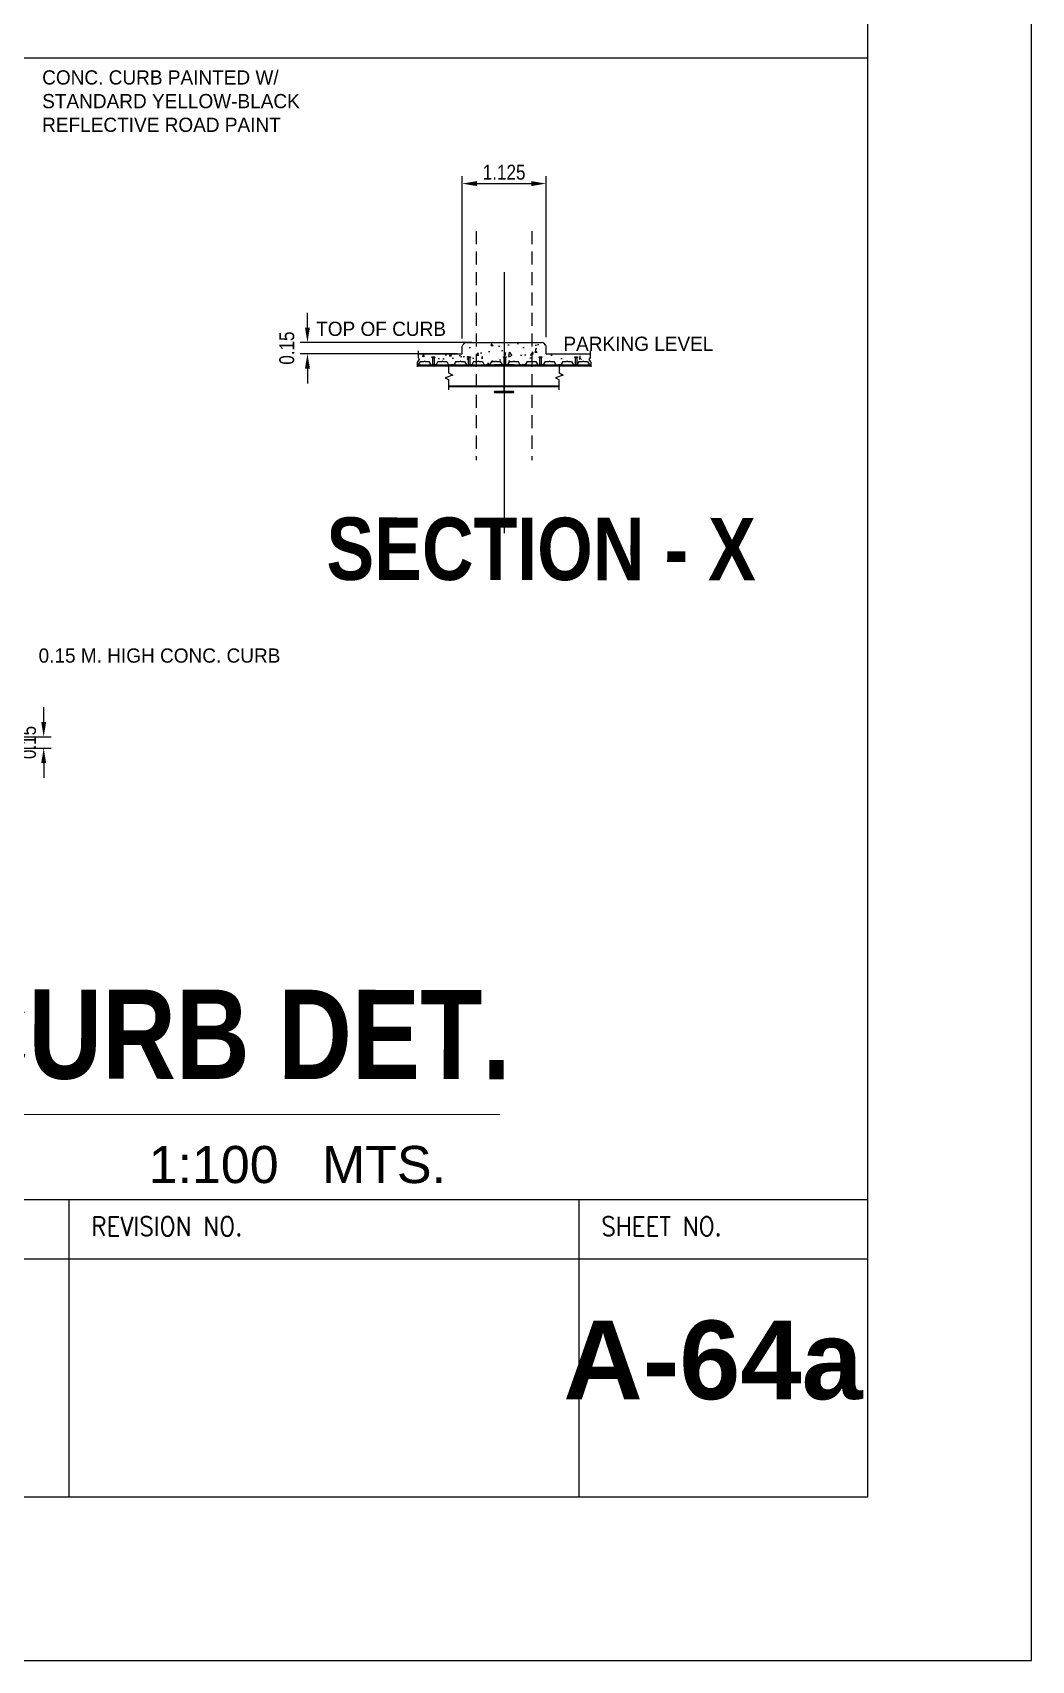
# Model space of a CAD drawing. Header units: millimetres. Extents: x 2148 to 2681, y 758 to 986.
# Drawn here: x 2261.62 to 2275.05, y 757.64 to 779.53 of the extents above; entities that cross this region are included whole.
import ezdxf
from ezdxf.enums import TextEntityAlignment as Align

# ---------------------------------------------------------------- set-up
doc = ezdxf.new("R2010")
doc.units = ezdxf.units.MM
doc.linetypes.add('CENTER2', pattern=[28.575, 19.05, -3.175, 3.175, -3.175])
doc.linetypes.add('DASHED2', pattern=[0.375, 0.25, -0.125])
for name, color, linetype in [('4', 4, 'Continuous'), ('4CO', 4, 'Continuous'), ('D', 1, 'Continuous'), ('DIM', 20, 'Continuous'), ('FIXTURE', 1, 'Continuous'), ('hacht', 8, 'Continuous'), ('HATCH', 8, 'Continuous'), ('p-boarder', 2, 'Continuous'), ('S_GRID LINES', 252, 'Continuous'), ('TEXT', 6, 'Continuous'), ('TITLE', 3, 'Continuous'), ('wall', 4, 'Continuous')]:
    doc.layers.add(name, color=color, linetype=linetype)
doc.styles.add('ARIAL', font='arial.ttf')
doc.styles.add('ARIALNW', font='ARIALN.TTF')
doc.styles.add('MMTX$0$ESMX$0$X-OPTA1D', font='x-opta1d')
doc.styles.add('ROMANT', font='romant__.ttf')
doc.styles.add('SANSSERIFBOLD', font='SASB____.pfb', dxfattribs={"height": 0.6})
doc.styles.add('SMOOTHER', font='simplex_.ttf')
doc.dimstyles.new('DIM 100', dxfattribs={"dimtxt": 0.2, "dimasz": 0.2, "dimexe": 0.1, "dimexo": 0, "dimgap": 0.05, "dimtad": 1, "dimzin": 0, "dimdsep": 46, "dimtxsty": 'ARIALNW', "dimcen": 0.09, "dimclrd": 6, "dimclre": 6, "dimclrt": 13, "dimadec": 0, "dimazin": 0, "dimtfac": 1, "dimtofl": 0, "dimtmove": 2, "dimatfit": 3, "dimfxl": 1, "dimtolj": 1, "dimtzin": 0, "dimarcsym": 0})

# ---------------------------------------------------------------- blocks, each defined once
blk = doc.blocks.new('A$C1DB67A09')
at = {"layer": 'D', "ltscale": 0.5}
blk.add_line((102.807, -77.28, 0), (102.807, -81.28, 0), dxfattribs=at)
at = {"layer": 'Defpoints', "ltscale": 0.5, "elevation": 0}
blk.add_lwpolyline([(7.292, -83.48), (108.892, -83.48), (108.892, -7.28), (7.292, -7.28)], close=True, dxfattribs=at)
at = {"layer": 'p-boarder', "ltscale": 0.5}
for p, q in [((95.948, -77.28, 0), (95.948, -81.28, 0)), ((65.105, -78.08, 0), (106.692, -78.08, 0))]:
    blk.add_line(p, q, dxfattribs=at)
at = {"layer": 'wall', "color": 16, "linetype": 'ByBlock', "ltscale": 1.5}
blk.add_line((9.492, -77.28, 0), (106.692, -77.28, 0), dxfattribs=at)
at = {"layer": 'wall', "color": 16, "linetype": 'ByBlock', "ltscale": 1.5, "elevation": 0}
blk.add_lwpolyline([(9.492, -81.28), (106.692, -81.28), (106.692, -9.48), (9.492, -9.48)], close=True, dxfattribs=at)
at = {"layer": 'TITLE', "style": 'SMOOTHER', "width": 0.9}
for s, height, p in [('REVISION NO.', 0.25344, (96.248, -77.769, 0)), ('SHEET NO.', 0.2534, (103.106, -77.769, 0))]:
    blk.add_text(s, height=height, dxfattribs=at).set_placement(p)
blk = doc.blocks.new('*D2449')
at = {"layer": 'Defpoints', "color": 0, "transparency": 16777216}
for p in [(2267.524, 775.363, 0), (2265.314, 775.213), (2267.329, 775.213, 0)]:
    blk.add_point(p, dxfattribs=at)
at = {"layer": 'FIXTURE', "color": 6, "lineweight": -2, "transparency": 16777216}
for p, q in [((2265.314, 775.563), (2265.314, 775.763)), ((2267.524, 775.363), (2265.214, 775.363)), ((2267.329, 775.213), (2265.214, 775.213)), ((2265.314, 775.013), (2265.314, 774.813))]:
    blk.add_line(p, q, dxfattribs=at)
at = {"layer": 'FIXTURE', "color": 6, "transparency": 16777216}
for points in [[(2265.281, 775.563), (2265.347, 775.563), (2265.314, 775.363)], [(2265.281, 775.013), (2265.347, 775.013), (2265.314, 775.213)]]:
    blk.add_solid(points, dxfattribs=at)
at = {"layer": 'FIXTURE', "color": 13, "transparency": 16777216, "insert": (2265.037, 775.288), "char_height": 0.2, "attachment_point": 5, "rotation": 90, "style": 'ARIALNW'}
blk.add_mtext('\\A1;0.15', dxfattribs=at)
blk = doc.blocks.new('*D2450')
at = {"layer": 'Defpoints', "color": 0, "transparency": 16777216}
for p in [(2268.523, 777.5), (2267.394, 775.415, 0), (2268.523, 775.433, 0)]:
    blk.add_point(p, dxfattribs=at)
at = {"layer": 'FIXTURE', "color": 6, "lineweight": -2, "transparency": 16777216}
for p, q in [((2267.394, 775.415), (2267.394, 777.6)), ((2267.594, 777.5), (2268.323, 777.5)), ((2268.523, 775.433), (2268.523, 777.6))]:
    blk.add_line(p, q, dxfattribs=at)
at = {"layer": 'FIXTURE', "color": 6, "transparency": 16777216}
for points in [[(2267.594, 777.534), (2267.594, 777.467), (2267.394, 777.5)], [(2268.323, 777.534), (2268.323, 777.467), (2268.523, 777.5)]]:
    blk.add_solid(points, dxfattribs=at)
at = {"layer": 'FIXTURE', "color": 13, "transparency": 16777216, "insert": (2267.959, 777.652), "char_height": 0.2, "attachment_point": 5, "style": 'ARIALNW'}
blk.add_mtext('\\A1;1.125', dxfattribs=at)
blk = doc.blocks.new('*D2451')
at = {"layer": 'Defpoints', "color": 0, "transparency": 16777216}
for p in [(2260.302, 770.059, 0), (2260.443, 769.909, 0), (2261.767, 769.909)]:
    blk.add_point(p, dxfattribs=at)
at = {"layer": 'FIXTURE', "color": 6, "lineweight": -2, "transparency": 16777216}
for p, q in [((2261.767, 770.259), (2261.767, 770.459)), ((2260.302, 770.059), (2261.867, 770.059)), ((2260.443, 769.909), (2261.867, 769.909)), ((2261.767, 769.709), (2261.767, 769.509))]:
    blk.add_line(p, q, dxfattribs=at)
at = {"layer": 'FIXTURE', "color": 6, "transparency": 16777216}
for points in [[(2261.734, 770.259), (2261.8, 770.259), (2261.767, 770.059)], [(2261.734, 769.709), (2261.8, 769.709), (2261.767, 769.909)]]:
    blk.add_solid(points, dxfattribs=at)
at = {"layer": 'FIXTURE', "color": 13, "transparency": 16777216, "insert": (2261.564, 769.984), "char_height": 0.2, "attachment_point": 5, "rotation": 90, "style": 'ARIALNW'}
blk.add_mtext('\\A1;0.15', dxfattribs=at)

msp = doc.modelspace()

# ---------------------------------------------------------------- hatches: boundary and pattern name
at = {"layer": 'hacht'}
h = msp.add_hatch(dxfattribs=at)
h.set_pattern_fill('AR-CONC', color=256, scale=0.002, angle=35, style=0)
h.set_pattern_definition([(85, (-862.60992, -411.87225), (0.316758456, 0.182880597), [0.0381, -0.4191]), (30, (-862.6099, -411.87225), (-0.276909643, 0.27257997), [0.03048, -0.33528]), (135.451, (-862.58352, -411.857), (0.03985089, 0.4554599), [0.03238, -0.35618]), (81.1842, (-862.6682, -411.78903), (0.49233888, 0.24209098), [0.05715, -0.62865]), (131.6356, (-862.62716, -411.76885), (0.10510539, 0.67769725), [0.04857, -0.53427]), (26.184, (-862.6682, -411.789), (0.1051065, 0.67769696), [0.04572, -0.50292]), (56, (-862.612, -411.7807), (0.36570546, 0.006383428), [0.0381, -0.4191]), (1, (-862.612, -411.7807), (-0.11004124, 0.372652272), [0.03048, -0.33528]), (106.4514, (-862.58153, -411.78016), (0.255663068, 0.379035893), [0.03238, -0.35618]), (72.5, (-862.60992, -411.87225), (-0.0919374844, 0.142069966), [0, -0.331216, 0, -0.34036, 0, -0.33655]), (42.5, (-862.60992, -411.87225), (-0.005451508, 0.240778613), [0, -0.194056, 0, -0.323596, 0, -0.12827]), (2.5, (-862.70271, -411.93723), (0.2287103716, 0.146157716), [0, -0.127, 0, -0.39624, 0, -0.52578]), (352.5, (-862.74433, -411.96637), (0.213512571, 0.21158314), [0, -0.1651, 0, -0.263144, 0, -0.37338])])
h.paths.add_polyline_path([(2268.3335285, 775.3625061), (2267.5835285, 775.3625061), (2267.5835285, 775.1068488), (2267.5992971, 775.1068488), (2267.6079238, 775.1115461), (2267.6165505, 775.1068488), (2267.6665505, 775.1068488), (2267.6922715, 775.0625061), (2267.7219875, 775.0625061), (2267.7279307, 775.0690621), (2267.7338739, 775.0625061), (2267.7635899, 775.0625061), (2267.7893109, 775.1068488), (2267.8393109, 775.1068488), (2267.8479376, 775.1115461), (2267.8565643, 775.1068488), (2267.9065643, 775.1068488), (2267.9322854, 775.0625061), (2267.9582687, 775.0625061), (2267.9582687, 775.1603492), (2267.9483253, 775.1603492), (2267.9483253, 775.1724555), (2267.9863389, 775.1724555), (2267.9863389, 775.1603492), (2267.9771451, 775.1603492), (2267.9771451, 775.0625061), (2268.0036037, 775.0625061), (2268.0293248, 775.1068488), (2268.0793248, 775.1068488), (2268.0879515, 775.1115461), (2268.0965782, 775.1068488), (2268.1465782, 775.1068488), (2268.1722992, 775.0625061), (2268.2020152, 775.0625061), (2268.2079584, 775.0690621), (2268.2139016, 775.0625061), (2268.2436176, 775.0625061), (2268.2693386, 775.1068488), (2268.3193386, 775.1068488), (2268.3279653, 775.1115461), (2268.3335285, 775.108517)])
h.paths.add_polyline_path([(2267.5835285, 775.3625061), (2267.4443319, 775.3625061, 0.2926925387), (2267.3835285, 775.3125061), (2267.3835285, 775.2125061), (2266.8009831, 775.2125061), (2266.8009831, 775.1605968), (2266.8183403, 775.1365448), (2266.8043847, 775.1150911), (2266.7901092, 775.0931456), (2266.7901092, 775.0625061), (2266.8035346, 775.0625061), (2266.8292556, 775.1068488), (2266.8792556, 775.1068488), (2266.8878823, 775.1115461), (2266.896509, 775.1068488), (2266.946509, 775.1068488), (2266.97223, 775.0625061), (2266.9982134, 775.0625061), (2266.9982134, 775.1603492), (2266.98827, 775.1603492), (2266.98827, 775.1724555), (2267.0262836, 775.1724555), (2267.0262836, 775.1603492), (2267.0170897, 775.1603492), (2267.0170897, 775.0625061), (2267.0435484, 775.0625061), (2267.0692694, 775.1068488), (2267.1192694, 775.1068488), (2267.1278961, 775.1115461), (2267.1365228, 775.1068488), (2267.1865228, 775.1068488), (2267.2122438, 775.0625061), (2267.2419598, 775.0625061), (2267.247903, 775.0690621), (2267.2538462, 775.0625061), (2267.2835622, 775.0625061), (2267.3092833, 775.1068488), (2267.3592833, 775.1068488), (2267.36791, 775.1115461), (2267.3765367, 775.1068488), (2267.4265367, 775.1068488), (2267.4522577, 775.0625061), (2267.4782411, 775.0625061), (2267.4782411, 775.1603492), (2267.4682976, 775.1603492), (2267.4682976, 775.1724555), (2267.5063112, 775.1724555), (2267.5063112, 775.1603492), (2267.4971174, 775.1603492), (2267.4971174, 775.0625061), (2267.5235761, 775.0625061), (2267.5492971, 775.1068488), (2267.5835285, 775.1068488)])
h.paths.add_polyline_path([(2269.1160738, 775.2125061), (2268.5335285, 775.2125061), (2268.5335285, 775.3125061, 0.2926925387), (2268.472725, 775.3625061), (2268.3335285, 775.3625061), (2268.3335285, 775.108517), (2268.336592, 775.1068488), (2268.386592, 775.1068488), (2268.412313, 775.0625061), (2268.4382964, 775.0625061), (2268.4382964, 775.1603492), (2268.428353, 775.1603492), (2268.428353, 775.1724555), (2268.4663666, 775.1724555), (2268.4663666, 775.1603492), (2268.4571728, 775.1603492), (2268.4571728, 775.0625061), (2268.4836314, 775.0625061), (2268.5093524, 775.1068488), (2268.5593524, 775.1068488), (2268.5679791, 775.1115461), (2268.5766058, 775.1068488), (2268.6266058, 775.1068488), (2268.6523269, 775.0625061), (2268.6820429, 775.0625061), (2268.6879861, 775.0690621), (2268.6939293, 775.0625061), (2268.7236453, 775.0625061), (2268.7493663, 775.1068488), (2268.7993663, 775.1068488), (2268.807993, 775.1115461), (2268.8166197, 775.1068488), (2268.8666197, 775.1068488), (2268.8923407, 775.0625061), (2268.9183241, 775.0625061), (2268.9183241, 775.1603492), (2268.9083806, 775.1603492), (2268.9083806, 775.1724555), (2268.9463942, 775.1724555), (2268.9463942, 775.1603492), (2268.9372004, 775.1603492), (2268.9372004, 775.0625061), (2268.9629214, 775.1068488), (2269.0129214, 775.1068488), (2269.0215481, 775.1115461), (2269.0301749, 775.1068488), (2269.0801749, 775.1068488), (2269.1058959, 775.0625061), (2269.1269477, 775.0625061), (2269.1269477, 775.0931456), (2269.1126722, 775.1150911), (2269.0987166, 775.1365448), (2269.1160738, 775.1605968)])
at = {"layer": 'HATCH', "ltscale": 0.5}
h = msp.add_hatch(dxfattribs=at)
h.set_pattern_fill('ANSI31', color=256, scale=0.013057, style=0)
h.set_pattern_definition([(45, (106388.612609, 4363.8894514), (-0.00115409967973, 0.00115409967973), [])])
edge = h.paths.add_edge_path()
edge.add_line((2268.0916785, 774.7034345), (2267.9685399, 774.7034345))
edge.add_arc((2267.9685399, 774.7085265), 0.0050919, 174.09726714, 270, ccw=False)
edge.add_line((2267.963475, 774.7090501), (2267.963475, 775.0438334))
edge.add_arc((2267.9685399, 775.0443571), 0.0050919, 89.63455468, 185.90273286, ccw=False)
edge.add_line((2267.9685724, 775.0494489), (2268.0916785, 775.0494489))
edge.add_line((2268.0916785, 775.0494489), (2268.0916785, 775.0625061))
edge.add_line((2268.0916785, 775.0625061), (2267.8277896, 775.0625061))
edge.add_line((2267.8277896, 775.0625061), (2267.8277896, 775.0494489))
edge.add_line((2267.8277896, 775.0494489), (2267.9505376, 775.0494489))
edge.add_arc((2267.95057, 775.0443571), 0.0050919, -4.29209329, 90.36544533, ccw=False)
edge.add_line((2267.9556477, 775.043976), (2267.9556477, 774.7089075))
edge.add_arc((2267.95057, 774.7085265), 0.0050919, -90, 4.29209328, ccw=False)
edge.add_line((2267.95057, 774.7034345), (2267.8277896, 774.7034345))
edge.add_line((2267.8277896, 774.7034345), (2267.8277896, 774.6903774))
edge.add_line((2267.8277896, 774.6903774), (2268.0916785, 774.6903774))
edge.add_line((2268.0916785, 774.6903774), (2268.0916785, 774.7034345))

# ---------------------------------------------------------------- linework, layer by layer
msp.add_line((2255.2800891, 764.9889227, 0), (2267.900495, 764.9796443, 0))
at = {"layer": '4'}
msp.add_line((2247.8451459, 779.1916306, 0), (2272.8500187, 779.1916306, 0), dxfattribs=at)
at = {"layer": '4', "elevation": 0}
msp.add_lwpolyline([(2272.8500187, 797.1148082), (2247.8451459, 797.1148082), (2247.8451459, 763.8388046), (2272.8500187, 763.8388046)], close=True, dxfattribs=at)
at = {"layer": '4CO', "ltscale": 0.5}
for p, q in [((2267.3941563, 775.2125061, 0), (2267.3941563, 775.3125061, 0)), ((2267.4549597, 775.3625061, 0), (2268.4620972, 775.3625061, 0)), ((2268.5229006, 775.2125061, 0), (2268.5229006, 775.3125061, 0)), ((2266.7901092, 775.0625061, 0.0000002), (2269.1269477, 775.0625061, 0.0000002)), ((2266.8009831, 775.2125061, 0), (2267.3941563, 775.2125061, 0)), ((2268.5229006, 775.2125061, 0), (2269.1160738, 775.2125061, 0))]:
    msp.add_line(p, q, dxfattribs=at)
for centre, start, end in [((2267.4636063, 775.2900207, 0), 96.80250319, 162.05994195), ((2268.4534506, 775.2900207, 0), 17.94005805, 83.19749681)]:
    msp.add_arc(centre, 0.0729993, start, end, dxfattribs=at)
at = {"layer": 'D', "color": 3, "ltscale": 0.5}
msp.add_line((2266.7901092, 775.0625061, 0.0000002), (2269.1269477, 775.0625061, 0.0000002), dxfattribs=at)
at = {"layer": 'D'}
msp.add_line((2266.7901092, 775.0501607, 0.0000002), (2269.1269477, 775.0501607, 0.0000002), dxfattribs=at)
at = {"layer": 'D', "color": 3, "ltscale": 0.5, "elevation": 0}
msp.add_lwpolyline([(2268.0916785, 774.7034345), (2267.9685399, 774.7034345, -0.4447202436), (2267.963475, 774.7090501), (2267.963475, 775.0438334, -0.4466315217), (2267.9685724, 775.0494489), (2268.0916785, 775.0494489), (2268.0916785, 775.0625061), (2267.8277896, 775.0625061), (2267.8277896, 775.0494489), (2267.9505376, 775.0494489, -0.4382281274), (2267.9556477, 775.043976), (2267.9556477, 774.7089075, -0.4363286722), (2267.95057, 774.7034345), (2267.8277896, 774.7034345), (2267.8277896, 774.6903774), (2268.0916785, 774.6903774)], format="xyb", close=True, dxfattribs=at)
at = {"layer": 'Defpoints', "ltscale": 0.5, "elevation": 0}
msp.add_lwpolyline([(2173.4500187, 757.6388045), (2275.0500187, 757.6388045), (2275.0500187, 833.8388045), (2173.4500187, 833.8388045)], close=True, dxfattribs=at)
at = {"layer": 'FIXTURE', "linetype": 'DASHED2', "ltscale": 0.7}
for p, q in [((2267.5835285, 776.8603976, 0), (2267.5835285, 773.7792384, 0)), ((2268.3335285, 776.8603976, 0), (2268.3335285, 773.7792384, 0))]:
    msp.add_line(p, q, dxfattribs=at)
at = {"layer": 'FIXTURE'}
for p, q in [((2268.5229006, 775.2125061, 0), (2268.5229006, 775.3125061, 0)), ((2266.7901092, 775.0625061, 0), (2269.1269477, 775.0625061, 0)), ((2266.7901092, 775.0625061, 0.0000002), (2269.1269477, 775.0625061, 0.0000002)), ((2267.2096322, 774.7820412, 0), (2267.9556477, 774.7820412, 0)), ((2267.2096322, 774.7696958, 0), (2267.9556477, 774.7696958, 0)), ((2267.963475, 774.7820412, 0), (2268.6963023, 774.7820412, 0)), ((2267.963475, 774.7696958, 0), (2268.6963023, 774.7696958, 0))]:
    msp.add_line(p, q, dxfattribs=at)
at = {"layer": 'FIXTURE', "elevation": 0}
for points in [[(2266.8009831, 775.2524721), (2266.8009831, 775.1605968), (2266.8183403, 775.1365448), (2266.8043847, 775.1150911), (2266.7901092, 775.0931456), (2266.7901092, 775.0346361)], [(2269.1160738, 775.2524721), (2269.1160738, 775.1605968), (2269.0987166, 775.1365448), (2269.1126722, 775.1150911), (2269.1269477, 775.0931456), (2269.1269477, 775.0346361)], [(2267.2122438, 775.0625061), (2267.2122438, 774.9535507), (2267.268346, 774.9251084), (2267.1644625, 774.8881313), (2267.211421, 774.8653775), (2267.211421, 774.7245859)], [(2268.6971251, 775.0625061), (2268.6971251, 774.9535507), (2268.7532273, 774.9251084), (2268.6493438, 774.8881313), (2268.6963023, 774.8653775), (2268.6963023, 774.7245859)]]:
    msp.add_lwpolyline(points, dxfattribs=at)
at = {"layer": 'HATCH', "ltscale": 0.5}
for p, q in [((2266.8292556, 775.1068488, -0.0000001), (2266.8035346, 775.0625061, 0)), ((2266.8292556, 775.1068488, -0.0000001), (2266.8792556, 775.1068488, -0.0000001)), ((2266.8792556, 775.1068488, -0.0000001), (2266.8878823, 775.1115461, -0.0000004)), ((2266.896509, 775.1068488, -0.0000001), (2266.8878823, 775.1115461, -0.0000004)), ((2266.896509, 775.1068488, -0.0000001), (2266.946509, 775.1068488, -0.0000001)), ((2266.946509, 775.1068488, -0.0000002), (2266.97223, 775.0625061, 0)), ((2266.946509, 775.1068488, -0.0000001), (2266.97223, 775.0625061, 0)), ((2266.97223, 775.0625061, 0), (2267.001946, 775.0625061, 0)), ((2266.97223, 775.0625061, 0), (2267.001946, 775.0625061, 0)), ((2267.001946, 775.0625061, 0), (2267.0078892, 775.0690621, -0.0000005)), ((2267.001946, 775.0625061, 0), (2267.0078892, 775.0690621, -0.0000004)), ((2267.0138324, 775.0625061, 0), (2267.0078892, 775.0690621, -0.0000005)), ((2267.0138324, 775.0625061, 0), (2267.0078892, 775.0690621, -0.0000004)), ((2267.0435484, 775.0625061, 0), (2267.0138324, 775.0625061, 0)), ((2267.0435484, 775.0625061, 0), (2267.0138324, 775.0625061, 0)), ((2267.0692694, 775.1068488, -0.0000001), (2267.0435484, 775.0625061, 0)), ((2267.0692694, 775.1068488, -0.0000001), (2267.1192694, 775.1068488, -0.0000001)), ((2267.1192694, 775.1068488, -0.0000001), (2267.1278961, 775.1115461, -0.0000004)), ((2267.1365228, 775.1068488, -0.0000001), (2267.1278961, 775.1115461, -0.0000004)), ((2267.1365228, 775.1068488, -0.0000001), (2267.1865228, 775.1068488, -0.0000001)), ((2267.1865228, 775.1068488, -0.0000001), (2267.2122438, 775.0625061, 0)), ((2267.2122438, 775.0625061, 0), (2267.2419598, 775.0625061, 0)), ((2267.2419598, 775.0625061, 0), (2267.247903, 775.0690621, -0.0000004)), ((2267.2538462, 775.0625061, 0), (2267.247903, 775.0690621, -0.0000004)), ((2267.2835622, 775.0625061, 0), (2267.2538462, 775.0625061, 0)), ((2267.3092833, 775.1068488, -0.0000001), (2267.2835622, 775.0625061, 0)), ((2267.3092833, 775.1068488, -0.0000001), (2267.2835622, 775.0625061, 0)), ((2267.3092833, 775.1068488, -0.0000001), (2267.3592833, 775.1068488, -0.0000001)), ((2267.3092833, 775.1068488, -0.0000001), (2267.3592833, 775.1068488, -0.0000001)), ((2267.3592833, 775.1068488, -0.0000001), (2267.36791, 775.1115461, -0.0000004)), ((2267.3592833, 775.1068488, -0.0000001), (2267.36791, 775.1115461, -0.0000004)), ((2267.3765367, 775.1068488, -0.0000001), (2267.36791, 775.1115461, -0.0000004)), ((2267.3765367, 775.1068488, -0.0000001), (2267.36791, 775.1115461, -0.0000004)), ((2267.3765367, 775.1068488, -0.0000001), (2267.4265367, 775.1068488, -0.0000001)), ((2267.3765367, 775.1068488, -0.0000001), (2267.4265367, 775.1068488, -0.0000001)), ((2267.4265367, 775.1068488, -0.0000002), (2267.4522577, 775.0625061, 0)), ((2267.4265367, 775.1068488, -0.0000001), (2267.4522577, 775.0625061, 0)), ((2267.4265367, 775.1068488, -0.0000001), (2267.4522577, 775.0625061, 0)), ((2267.4522577, 775.0625061, 0), (2267.4819737, 775.0625061, 0)), ((2267.4522577, 775.0625061, 0), (2267.4819737, 775.0625061, 0)), ((2267.4819737, 775.0625061, 0), (2267.4879169, 775.0690621, -0.0000005)), ((2267.4819737, 775.0625061, 0), (2267.4879169, 775.0690621, -0.0000004)), ((2267.4938601, 775.0625061, 0), (2267.4879169, 775.0690621, -0.0000005)), ((2267.4938601, 775.0625061, 0), (2267.4879169, 775.0690621, -0.0000004)), ((2267.5235761, 775.0625061, 0), (2267.4938601, 775.0625061, 0)), ((2267.5235761, 775.0625061, 0), (2267.4938601, 775.0625061, 0)), ((2267.5492971, 775.1068488, -0.0000001), (2267.5235761, 775.0625061, 0)), ((2267.5492971, 775.1068488, -0.0000001), (2267.5992971, 775.1068488, -0.0000001)), ((2267.5992971, 775.1068488, -0.0000001), (2267.6079238, 775.1115461, -0.0000004)), ((2267.6165505, 775.1068488, -0.0000001), (2267.6079238, 775.1115461, -0.0000004)), ((2267.6165505, 775.1068488, -0.0000001), (2267.6665505, 775.1068488, -0.0000001)), ((2267.6665505, 775.1068488, -0.0000001), (2267.6922715, 775.0625061, 0)), ((2267.6922715, 775.0625061, 0), (2267.7219875, 775.0625061, 0)), ((2267.7219875, 775.0625061, 0), (2267.7279307, 775.0690621, -0.0000004)), ((2267.7338739, 775.0625061, 0), (2267.7279307, 775.0690621, -0.0000004)), ((2267.7635899, 775.0625061, 0), (2267.7338739, 775.0625061, 0)), ((2267.7893109, 775.1068488, -0.0000001), (2267.7635899, 775.0625061, 0.0000001)), ((2267.7893109, 775.1068488, -0.0000001), (2267.7635899, 775.0625061, 0)), ((2267.7893109, 775.1068488, -0.0000001), (2267.8393109, 775.1068488, -0.0000001)), ((2267.7893109, 775.1068488, -0.0000001), (2267.8393109, 775.1068488, -0.0000001)), ((2267.8393109, 775.1068488, -0.0000001), (2267.8479376, 775.1115461, -0.0000004)), ((2267.8393109, 775.1068488, -0.0000001), (2267.8479376, 775.1115461, -0.0000004)), ((2267.8565643, 775.1068488, -0.0000001), (2267.8479376, 775.1115461, -0.0000004)), ((2267.8565643, 775.1068488, -0.0000001), (2267.8479376, 775.1115461, -0.0000004)), ((2267.8565643, 775.1068488, -0.0000001), (2267.9065643, 775.1068488, -0.0000001)), ((2267.8565643, 775.1068488, -0.0000001), (2267.9065643, 775.1068488, -0.0000001)), ((2267.9065643, 775.1068488, -0.0000001), (2267.9322854, 775.0625061, 0)), ((2267.9065643, 775.1068488, -0.0000001), (2267.9322854, 775.0625061, 0.0000001)), ((2267.9065643, 775.1068488, -0.0000001), (2267.9322854, 775.0625061, 0)), ((2267.9322854, 775.0625061, 0), (2267.9620014, 775.0625061, 0)), ((2267.9322854, 775.0625061, 0.0000001), (2267.9620014, 775.0625061, 0.0000001)), ((2267.9620014, 775.0625061, 0), (2267.9679446, 775.0690621, -0.0000004)), ((2267.9620014, 775.0625061, 0.0000001), (2267.9679446, 775.0690621, -0.0000004)), ((2267.9738878, 775.0625061, 0), (2267.9679446, 775.0690621, -0.0000004)), ((2267.9738878, 775.0625061, 0.0000001), (2267.9679446, 775.0690621, -0.0000004)), ((2268.0036037, 775.0625061, 0), (2267.9738878, 775.0625061, 0)), ((2268.0036037, 775.0625061, 0.0000001), (2267.9738878, 775.0625061, 0.0000001)), ((2268.0293248, 775.1068488, -0.0000001), (2268.0036037, 775.0625061, 0.0000001)), ((2268.0293248, 775.1068488, -0.0000001), (2268.0793248, 775.1068488, -0.0000001)), ((2268.0793248, 775.1068488, -0.0000001), (2268.0879515, 775.1115461, -0.0000004)), ((2268.0965782, 775.1068488, -0.0000001), (2268.0879515, 775.1115461, -0.0000004)), ((2268.0965782, 775.1068488, -0.0000001), (2268.1465782, 775.1068488, -0.0000001)), ((2268.1465782, 775.1068488, -0.0000001), (2268.1722992, 775.0625061, 0.0000001)), ((2268.1722992, 775.0625061, 0.0000001), (2268.2020152, 775.0625061, 0.0000001)), ((2268.2020152, 775.0625061, 0.0000001), (2268.2079584, 775.0690621, -0.0000004)), ((2268.2139016, 775.0625061, 0.0000001), (2268.2079584, 775.0690621, -0.0000004)), ((2268.2436176, 775.0625061, 0.0000001), (2268.2139016, 775.0625061, 0.0000001)), ((2268.2693386, 775.1068488, -0.0000001), (2268.2436176, 775.0625061, 0.0000001)), ((2268.2693386, 775.1068488, -0.0000001), (2268.3193386, 775.1068488, -0.0000001)), ((2268.3193386, 775.1068488, -0.0000001), (2268.3279653, 775.1115461, -0.0000004)), ((2268.336592, 775.1068488, -0.0000001), (2268.3279653, 775.1115461, -0.0000004)), ((2268.336592, 775.1068488, -0.0000001), (2268.386592, 775.1068488, -0.0000001)), ((2268.386592, 775.1068488, -0.0000001), (2268.412313, 775.0625061, 0.0000001)), ((2268.412313, 775.0625061, 0.0000001), (2268.442029, 775.0625061, 0.0000001)), ((2268.442029, 775.0625061, 0.0000001), (2268.4479722, 775.0690621, -0.0000004)), ((2268.4539154, 775.0625061, 0.0000001), (2268.4479722, 775.0690621, -0.0000004)), ((2268.4836314, 775.0625061, 0.0000001), (2268.4539154, 775.0625061, 0.0000001)), ((2268.5093524, 775.1068488, -0.0000001), (2268.4836314, 775.0625061, 0.0000001)), ((2268.5093524, 775.1068488, 0), (2268.4836314, 775.0625061, 0.0000001)), ((2268.5093524, 775.1068488, -0.0000001), (2268.5593524, 775.1068488, -0.0000001)), ((2268.5093524, 775.1068488, 0), (2268.5593524, 775.1068488, 0)), ((2268.5593524, 775.1068488, -0.0000001), (2268.5679791, 775.1115461, -0.0000004)), ((2268.5593524, 775.1068488, 0), (2268.5679791, 775.1115461, -0.0000003)), ((2268.5766058, 775.1068488, -0.0000001), (2268.5679791, 775.1115461, -0.0000004)), ((2268.5766058, 775.1068488, 0), (2268.5679791, 775.1115461, -0.0000003)), ((2268.5766058, 775.1068488, -0.0000001), (2268.6266058, 775.1068488, -0.0000001)), ((2268.5766058, 775.1068488, 0), (2268.6266058, 775.1068488, 0)), ((2268.6266058, 775.1068488, -0.0000001), (2268.6523269, 775.0625061, 0.0000001)), ((2268.6266058, 775.1068488, 0), (2268.6523269, 775.0625061, 0.0000001)), ((2268.6523269, 775.0625061, 0.0000001), (2268.6820429, 775.0625061, 0.0000001)), ((2268.6523269, 775.0625061, 0.0000001), (2268.6820429, 775.0625061, 0.0000001)), ((2268.6820429, 775.0625061, 0.0000001), (2268.6879861, 775.0690621, -0.0000004)), ((2268.6820429, 775.0625061, 0.0000001), (2268.6879861, 775.0690621, -0.0000003)), ((2268.6939293, 775.0625061, 0.0000001), (2268.6879861, 775.0690621, -0.0000004)), ((2268.6939293, 775.0625061, 0.0000001), (2268.6879861, 775.0690621, -0.0000003)), ((2268.7236453, 775.0625061, 0.0000001), (2268.6939293, 775.0625061, 0.0000001)), ((2268.7236453, 775.0625061, 0.0000001), (2268.6939293, 775.0625061, 0.0000001)), ((2268.7493663, 775.1068488, -0.0000001), (2268.7236453, 775.0625061, 0.0000001)), ((2268.7493663, 775.1068488, 0), (2268.7236453, 775.0625061, 0.0000001)), ((2268.7493663, 775.1068488, 0), (2268.7993663, 775.1068488, 0)), ((2268.7993663, 775.1068488, 0), (2268.807993, 775.1115461, -0.0000003)), ((2268.8166197, 775.1068488, 0), (2268.807993, 775.1115461, -0.0000003)), ((2268.8166197, 775.1068488, 0), (2268.8666197, 775.1068488, 0)), ((2268.8666197, 775.1068488, 0), (2268.8923407, 775.0625061, 0.0000001)), ((2268.8923407, 775.0625061, 0.0000001), (2268.9220567, 775.0625061, 0.0000001)), ((2268.9220567, 775.0625061, 0.0000001), (2268.9279999, 775.0690621, -0.0000003)), ((2268.9339431, 775.0625061, 0.0000001), (2268.9279999, 775.0690621, -0.0000003)), ((2268.9629214, 775.1068488, 0), (2268.9372004, 775.0625061, 0.0000001)), ((2268.9629214, 775.1068488, 0), (2269.0129214, 775.1068488, 0)), ((2269.0129214, 775.1068488, 0), (2269.0215481, 775.1115461, -0.0000003)), ((2269.0301749, 775.1068488, 0), (2269.0215481, 775.1115461, -0.0000003)), ((2269.0301749, 775.1068488, 0), (2269.0801749, 775.1068488, 0)), ((2269.0801749, 775.1068488, 0), (2269.1058959, 775.0625061, 0.0000001)), ((2269.1058959, 775.0625061, 0.0000001), (2269.1269477, 775.0625061, 0.0000001))]:
    msp.add_line(p, q, dxfattribs=at)
for points, elevation in [([(2266.98827, 775.1724555), (2267.0262836, 775.1724555), (2267.0262836, 775.1603492), (2266.98827, 775.1603492)], -0.0000001), ([(2266.9982134, 775.1603492), (2267.0170897, 775.1603492), (2267.0170897, 775.0625061), (2266.9982134, 775.0625061)], -0.0000001), ([(2267.4682976, 775.1724555), (2267.5063112, 775.1724555), (2267.5063112, 775.1603492), (2267.4682976, 775.1603492)], -0.0000001), ([(2267.4782411, 775.1603492), (2267.4971174, 775.1603492), (2267.4971174, 775.0625061), (2267.4782411, 775.0625061)], -0.0000001), ([(2267.9483253, 775.1724555), (2267.9863389, 775.1724555), (2267.9863389, 775.1603492), (2267.9483253, 775.1603492)], 0), ([(2267.9582687, 775.1603492), (2267.9771451, 775.1603492), (2267.9771451, 775.0625061), (2267.9582687, 775.0625061)], 0), ([(2268.428353, 775.1724555), (2268.4663666, 775.1724555), (2268.4663666, 775.1603492), (2268.428353, 775.1603492)], 0), ([(2268.4382964, 775.1603492), (2268.4571728, 775.1603492), (2268.4571728, 775.0625061), (2268.4382964, 775.0625061)], 0), ([(2268.9083806, 775.1724555), (2268.9463942, 775.1724555), (2268.9463942, 775.1603492), (2268.9083806, 775.1603492)], 0.0000001), ([(2268.9183241, 775.1603492), (2268.9372004, 775.1603492), (2268.9372004, 775.0625061), (2268.9183241, 775.0625061)], 0.0000001)]:
    msp.add_lwpolyline(points, close=True, dxfattribs=dict(at, elevation=elevation))
at = {"layer": 'S_GRID LINES', "linetype": 'CENTER2', "ltscale": 0.2}
msp.add_line((2267.9585285, 776.3113305, 0), (2267.9585285, 772.7972651, 0), dxfattribs=at)

# ---------------------------------------------------------------- block references
at = {"layer": 'DIM', "color": 8}
msp.add_blockref('A$C1DB67A09', (2166.158248, 841.1189005), dxfattribs=at)

# ---------------------------------------------------------------- texts
at = {"color": 2, "char_height": 0.1911, "width": 30.155931958, "attachment_point": 1, "style": 'MMTX$0$ESMX$0$X-OPTA1D'}
for s, insert in [('CONC. CURB PAINTED W/\\PSTANDARD YELLOW-BLACK \\PREFLECTIVE ROAD PAINT', (2261.7465788, 779.0238131, 0.0000002)), ('TOP OF CURB', (2265.4310517, 775.6428875, 0)), ('PARKING LEVEL', (2268.7562516, 775.4417697, 0)), ('0.15 M. HIGH CONC. CURB', (2261.6985077, 771.2487444))]:
    msp.add_mtext(s, dxfattribs=dict(at, insert=insert))
at = {"color": 0, "insert": (2255.6496741, 764.5584779, 0), "char_height": 0.5, "width": 19.742788118, "attachment_point": 1, "style": 'ARIAL'}
msp.add_mtext('{\\fArial|b0|i0|c204|p34;SCALE:        }          {\\fArial|b0|i0|c204|p34; }       {\\fArial|b0|i0|c204|p34;1:}10{\\fArial|b0|i0|c204|p34;0}   {\\fArial|b0|i0|c204|p34;MTS.}', dxfattribs=at)
at = {"layer": '4CO', "attachment_point": 5, "rotation": 359.93919431, "style": 'ROMANT'}
for s, insert, char_height, width in [('{\\fTechnicBold|b1|i0|c2|p2;\\H0.8x;SECTION - X}', (2268.456585, 772.5817944), 1.05, 22.51278539), ('\\pt15;{\\fTechnicBold|b1|i0|c2|p2;\\H0.8x;TYPICAL CURB DET.}', (2261.1785258, 766.054423), 1.5, 32.161121986)]:
    msp.add_mtext(s, dxfattribs=dict(at, insert=insert, char_height=char_height, width=width))
at = {"layer": 'TEXT', "color": 11, "style": 'SANSSERIFBOLD'}
msp.add_text('A-64a', height=1.05827754, dxfattribs=at).set_placement((2270.7679552, 761.6813205, 0), align=Align.MIDDLE)

# ---------------------------------------------------------------- dimensions: what is measured, and where the dimension line sits
at = {"layer": 'FIXTURE'}
dim = msp.add_linear_dim(base=(2268.5229006, 777.5002899, 0), p1=(2267.3941563, 775.4151907, 0), p2=(2268.5229006, 775.4326302, 0), text='1.125', dimstyle='DIM 100', dxfattribs=at)
dim.commit()
dim.dimension.update_dxf_attribs({"geometry": '*D2450', "text_midpoint": (2267.9585285, 777.6524045, 0)})
dim = msp.add_linear_dim(base=(2265.313971, 775.2125061, 0), p1=(2267.5242418, 775.3625061, 0), p2=(2267.328845, 775.2125061, 0), angle=90, dimstyle='DIM 100', dxfattribs=at)
dim.commit()
dim.dimension.update_dxf_attribs({"geometry": '*D2449', "text_midpoint": (2265.0368564, 775.2875061, 0)})
dim = msp.add_linear_dim(base=(2261.7670748, 769.908657, 0), p1=(2260.3019987, 770.058657), p2=(2260.4432997, 769.908657), angle=90, dimstyle='DIM 100', dxfattribs=at)
dim.commit()
dim.dimension.update_dxf_attribs({"geometry": '*D2451', "text_midpoint": (2261.5641229, 769.983657, 0), "dimtype": 160})

doc.saveas('drawing.dxf')
